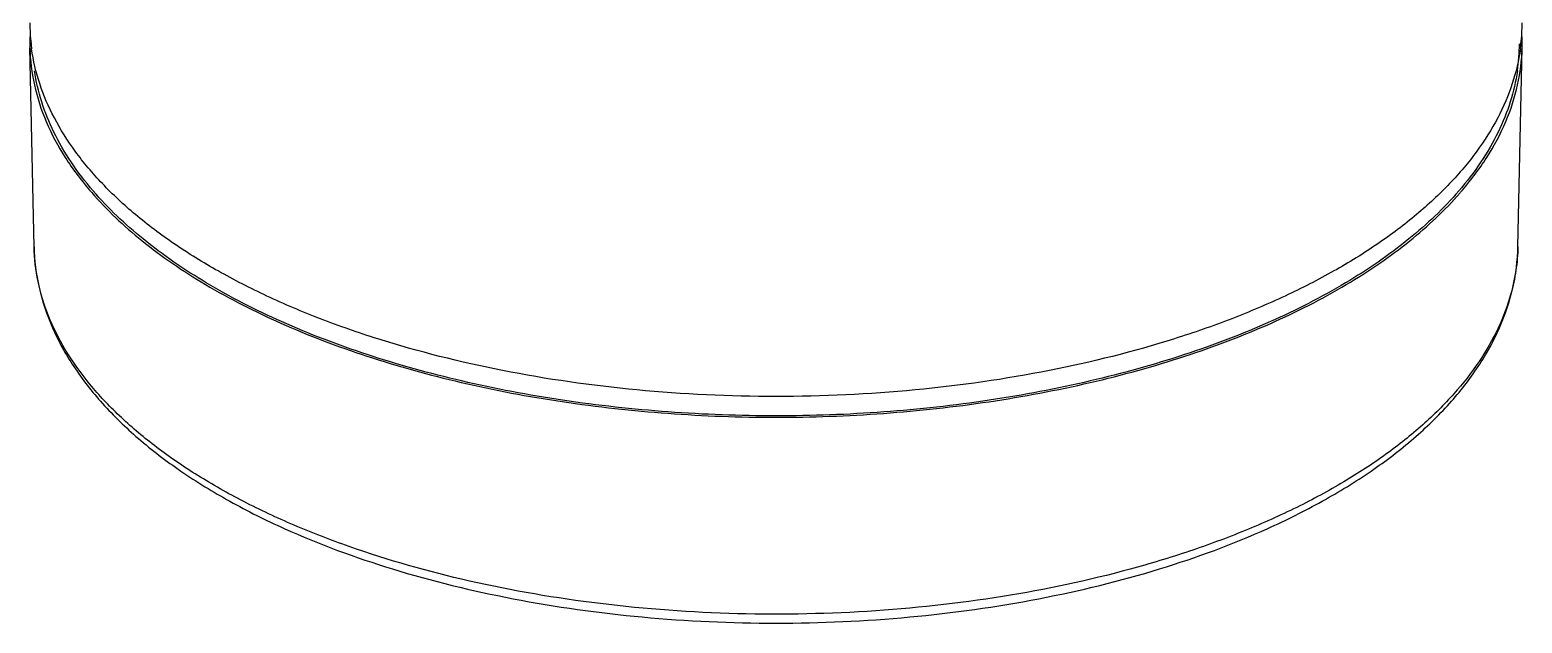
# Model space of a CAD drawing. Extents: x 0 to 3160, y 0 to 2315.
# Drawn here: x 967.6 to 1048.6, y 1797 to 1829.2 of the extents above; entities that cross this region are included whole.
import ezdxf

# ---------------------------------------------------------------- set-up
doc = ezdxf.new("R2010")
doc.units = 0
doc.header["$LTSCALE"] = 10
doc.header["$MEASUREMENT"] = 0
doc.layers.get('0').update_dxf_attribs({"linetype": 'CONTINUOUS'})

msp = doc.modelspace()

# ---------------------------------------------------------------- linework, layer by layer
at = {"color": 7, "linetype": 'Continuous'}
for p, q in [((967.578, 1828.451), (967.58, 1828.237)), ((967.807, 1817.448), (967.58, 1828.238)), ((1048.348, 1817.448), (1048.575, 1828.238)), ((1048.575, 1828.237), (1048.578, 1828.451)), ((970.919, 1820.397), (970.934, 1820.38)), ((1045.208, 1820.364), (1045.237, 1820.398))]:
    msp.add_line(p, q, dxfattribs=at)
for centre, radius, start, end in [((977.76, 1829.579), 10.182, 180.01062, 186.38932), ((1038.396, 1829.579), 10.182, 353.6107, 359.98938), ((977.688, 1828.451), 10.111, 177.85663, 179.99925), ((977.879, 1829.592), 10.302, 186.38516, 187.89052), ((1038.29, 1828.453), 10.138, 351.65304, 359.99257), ((1038.277, 1829.591), 10.302, 352.12578, 353.61488), ((1038.467, 1828.451), 10.111, 0.00075, 2.1433)]:
    msp.add_arc(centre, radius, start, end, dxfattribs=at)
for points, start_tangent, end_tangent in [([(967.58, 1828.237), (967.823, 1826.224), (968.466, 1824.233), (969.501, 1822.284), (970.919, 1820.397)], (0.021232, -0.999775), (0.65508, -0.75556)), ([(1048.481, 1828.18), (1048.042, 1826.293), (1047.25, 1824.435), (1046.114, 1822.622), (1044.643, 1820.87), (1042.85, 1819.195), (1040.751, 1817.611), (1038.364, 1816.133), (1035.711, 1814.773), (1032.815, 1813.543), (1029.701, 1812.455), (1022.93, 1810.738), (1015.638, 1809.683), (1008.081, 1809.327), (1000.523, 1809.682), (993.231, 1810.737), (986.46, 1812.453), (983.345, 1813.541), (980.449, 1814.771), (977.795, 1816.131), (975.408, 1817.609), (973.308, 1819.193), (971.515, 1820.868), (970.044, 1822.619), (968.907, 1824.432), (968.115, 1826.29), (967.675, 1828.177)], (-0.136985, -0.990573), (-0.137267, 0.990534)), ([(1045.237, 1820.398), (1046.655, 1822.285), (1047.69, 1824.234), (1048.332, 1826.224), (1048.575, 1828.237)], (0.655027, 0.755606), (0.02123, 0.999775)), ([(971.018, 1820.472), (969.817, 1822.043), (968.883, 1823.659), (968.22, 1825.308), (967.835, 1826.98)], (-0.652579, 0.757721), (-0.144722, 0.989472)), ([(1048.32, 1826.981), (1047.935, 1825.309), (1047.273, 1823.659), (1046.338, 1822.043), (1045.137, 1820.471)], (-0.144614, -0.989488), (-0.652637, -0.757671)), ([(970.934, 1820.38), (973.657, 1817.78), (977.103, 1815.405), (981.2, 1813.303), (985.861, 1811.52), (990.989, 1810.092), (996.476, 1809.05), (1002.207, 1808.415), (1008.061, 1808.201), (1013.915, 1808.413), (1019.646, 1809.045), (1025.135, 1810.085), (1030.265, 1811.51), (1034.93, 1813.292), (1039.03, 1815.392), (1042.48, 1817.766), (1045.208, 1820.364)], (0.655999, -0.754762), (0.656866, 0.754008)), ([(1045.137, 1820.471), (1042.431, 1817.868), (1038.998, 1815.489), (1034.912, 1813.385), (1030.259, 1811.598), (1025.137, 1810.168), (1019.655, 1809.124), (1013.927, 1808.489), (1008.077, 1808.276), (1002.226, 1808.49), (996.498, 1809.125), (991.016, 1810.169), (985.894, 1811.599), (981.241, 1813.385), (977.156, 1815.49), (973.724, 1817.869), (971.018, 1820.472)], (-0.652637, -0.757671), (-0.652579, 0.757721)), ([(967.807, 1817.448), (968.082, 1815.231), (968.806, 1813.057), (969.959, 1810.956), (971.521, 1808.949), (973.468, 1807.053), (975.779, 1805.283), (978.427, 1803.651), (981.387, 1802.172)], (0.021068, -0.999778), (0.911838, -0.410551)), ([(1034.769, 1802.173), (1037.728, 1803.651), (1040.377, 1805.283), (1042.687, 1807.053), (1044.635, 1808.949), (1046.196, 1810.956), (1047.35, 1813.057), (1048.073, 1815.231), (1048.348, 1817.448)], (0.911835, 0.410556), (0.021068, 0.999778)), ([(981.386, 1802.173), (987.255, 1799.98), (993.804, 1798.364), (1000.821, 1797.373), (1008.078, 1797.04), (1015.334, 1797.373), (1022.352, 1798.364), (1028.901, 1799.98), (1034.77, 1802.173)], (0.911829, -0.410569), (0.911828, 0.410572))]:
    msp.add_spline(points, degree=3, dxfattribs=dict(at, start_tangent=start_tangent, end_tangent=end_tangent))
at = {"color": 9, "linetype": 'Continuous'}
for points, start_tangent, end_tangent in [([(1047.967, 1814.889), (1047.275, 1813.038), (1046.24, 1811.228), (1044.872, 1809.474), (1043.182, 1807.792), (1041.186, 1806.196), (1038.899, 1804.7), (1036.344, 1803.317), (1033.541, 1802.06), (1030.516, 1800.939), (1027.294, 1799.964), (1020.377, 1798.486), (1013.031, 1797.677), (1005.512, 1797.565), (998.082, 1798.154), (991.001, 1799.424), (984.516, 1801.33), (981.569, 1802.501), (978.853, 1803.806), (976.393, 1805.231), (974.21, 1806.765), (972.323, 1808.394), (970.748, 1810.104), (969.5, 1811.88), (968.589, 1813.707), (968.023, 1815.569), (967.807, 1817.448)], (-0.267706, -0.963501), (-0.02112, 0.999777)), ([(1048.348, 1817.448), (1048.239, 1816.166), (1047.967, 1814.889)], (-0.02112, -0.999777), (-0.267706, -0.963501))]:
    msp.add_spline(points, degree=3, dxfattribs=dict(at, start_tangent=start_tangent, end_tangent=end_tangent))

doc.saveas('drawing.dxf')
